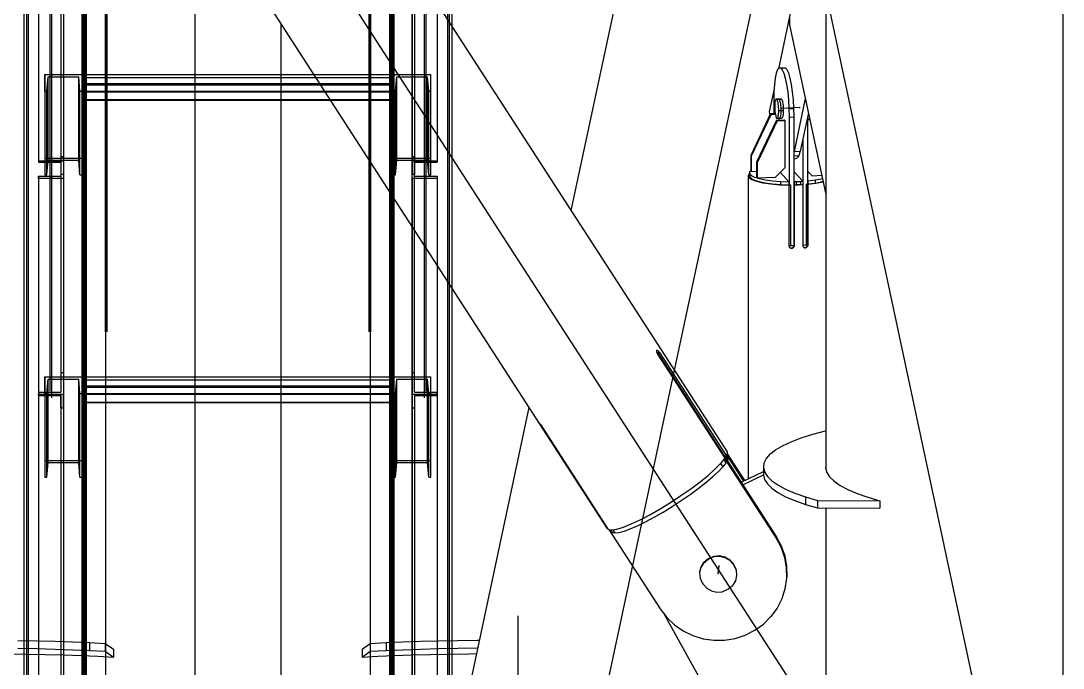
# Model space of a CAD drawing. Header units: millimetres. Extents: x 150209.93 to 150215.05, y 136675.65 to 136679.93.
# Drawn here: x 150213.5475 to 150213.6145, y 136676.3466 to 136676.3882 of the extents above; entities that cross this region are included whole.
import ezdxf

# ---------------------------------------------------------------- set-up
doc = ezdxf.new("R2010")
doc.units = ezdxf.units.MM
doc.header["$LTSCALE"] = 0.25
for name, pattern in [('CENTER', [50.8, 31.75, -6.35, 6.35, -6.35]), ('XKITLINE00', [0]), ('XKITLINE02', [4, 2, -2]), ('XKITLINE03', [6, 3, -1, 1, -1])]:
    doc.linetypes.add(name, pattern=pattern)

# ---------------------------------------------------------------- blocks, each defined once
blk = doc.blocks.new('çatıı')
at = {"color": 8, "linetype": 'CENTER'}
for p, q in [((23255, 3096.7), (23255, 4763.35)), ((23430, 3440.27), (22900, 4260.27)), ((23255, 3440.27), (23430, 4260.27)), ((23430, 2357.78), (23430, 3985.69)), ((23342.5, 3030.27), (23342.5, 3850.27)), ((23430, 3440.27), (23342.5, 3850.27)), ((23345.44, 3759.83), (23339.55, 3759.59)), ((23319.22, 3610.22), (23319.5, 3612.68))]:
    blk.add_line(p, q, dxfattribs=at)
at = {"color": 116, "linetype": 'XKITLINE02', "true_color": 0x136734}
for p, q in [((23122.41, 4187.77), (23122.41, 3000.84)), ((23122.94, 4187.77), (23122.94, 3002.41)), ((23207.04, 4187.77), (23207.04, 3002.41)), ((23207.57, 4187.77), (23207.57, 3000.84)), ((23104.64, 4168.77), (23104.64, 3002.41)), ((23105.17, 4166.61), (23105.17, 3000.84)), ((23224.81, 4166.61), (23224.81, 3000.84)), ((23225.34, 4168.77), (23225.34, 3002.41)), ((23115.02, 4010.31), (23115.02, 2304.77)), ((23115.87, 4009.98), (23115.87, 2305.1)), ((23122.52, 4010.31), (23122.52, 2304.77)), ((23207.47, 4010.11), (23207.47, 2304.77)), ((23214.12, 4009.98), (23214.12, 2597.45)), ((23214.97, 4010.31), (23214.97, 2597.45)), ((23122.52, 4005.73), (23122.52, 2597.45)), ((23207.47, 4005.52), (23207.47, 2597.45)), ((23096.3, 3998.62), (23096.3, 2597.45)), ((23097.15, 3998.62), (23097.15, 2299.1)), ((23097.68, 3997.81), (23097.68, 2298.3)), ((23114.92, 3997.81), (23114.92, 2298.3)), ((23115.45, 3998.62), (23115.45, 2299.1)), ((23213.68, 3998.62), (23213.68, 2597.45)), ((23214.53, 3998.62), (23214.52, 2299.1)), ((23215.06, 3997.81), (23215.06, 2298.3)), ((23232.3, 3997.81), (23232.29, 2298.3)), ((23232.83, 3998.62), (23232.82, 2299.1)), ((23116.3, 3967.65), (23116.3, 2597.45)), ((23101, 3862.01), (23101, 3742.36)), ((23109, 3862.01), (23109, 3738.47)), ((23220.98, 3862.01), (23220.98, 3738.47)), ((23228.98, 3862.01), (23228.98, 3742.36)), ((23108.2, 3861.57), (23108.2, 3738.47)), ((23221.78, 3861.57), (23221.78, 3738.47)), ((23207.47, 3826.6), (23207.47, 3742.52)), ((23213.68, 3816.99), (23213.68, 3732.91)), ((23233.68, 3786.04), (23233.68, 2597.45)), ((23233.68, 3786.04), (23233.68, 3701.97)), ((23103, 3765.12), (23103, 3770.46)), ((23103, 3770.46), (23115, 3770.46)), ((23103, 3770.46), (23103, 3738.3)), ((23103.68, 3765.12), (23104.07, 3769.78)), ((23104.07, 3769.78), (23113.94, 3769.78)), ((23104.07, 3742.96), (23104.07, 3769.78)), ((23114.32, 3765.12), (23113.94, 3769.78)), ((23113.94, 3742.96), (23113.94, 3769.78)), ((23115, 3770.46), (23115, 3762.24)), ((23115, 3770.46), (23122.52, 3770.46)), ((23115, 3765.12), (23115, 3770.46)), ((23115, 3770.46), (23115, 3738.3)), ((23115, 3769.52), (23214.98, 3769.52)), ((23189.41, 3770.46), (23214.98, 3770.46)), ((23214.98, 3770.46), (23214.98, 3762.24)), ((23214.98, 3743.64), (23214.98, 3770.46)), ((23214.98, 3765.12), (23214.98, 3770.46)), ((23214.98, 3770.46), (23226.98, 3770.46)), ((23215.66, 3765.12), (23216.05, 3769.78)), ((23216.05, 3742.96), (23216.05, 3769.78)), ((23216.05, 3769.78), (23225.92, 3769.78)), ((23225.92, 3742.96), (23225.92, 3769.78)), ((23226.3, 3765.12), (23225.92, 3769.78)), ((23226.98, 3743.64), (23226.98, 3770.46)), ((23226.98, 3765.12), (23226.98, 3770.46)), ((23103, 3765.12), (23103.68, 3765.12)), ((23103.68, 3738.3), (23103.68, 3765.12)), ((23114.32, 3765.12), (23115, 3765.12)), ((23114.32, 3738.3), (23114.32, 3765.12)), ((23115, 3767.58), (23122.52, 3767.58)), ((23115, 3767.16), (23214.98, 3767.16)), ((23115, 3765.12), (23214.98, 3765.12)), ((23115, 3764.95), (23214.98, 3764.95)), ((23191.27, 3767.58), (23214.98, 3767.58)), ((23214.98, 3738.3), (23214.98, 3765.12)), ((23214.98, 3765.12), (23215.66, 3765.12)), ((23215.66, 3738.3), (23215.66, 3765.12)), ((23226.3, 3738.3), (23226.3, 3765.12)), ((23226.3, 3765.12), (23226.98, 3765.12)), ((23226.98, 3738.3), (23226.98, 3765.12)), ((23115, 3762.41), (23214.98, 3762.41)), ((23115, 3762.24), (23122.52, 3762.24)), ((23194.72, 3762.24), (23214.98, 3762.24)), ((23228.98, 3746.33), (23228.98, 3742.36)), ((23101, 3742.79), (23109, 3742.79)), ((23101, 3742.36), (23108.2, 3742.36)), ((23103, 3743.64), (23115, 3743.64)), ((23103.68, 3738.3), (23104.07, 3742.96)), ((23104.07, 3742.96), (23113.94, 3742.96)), ((23108.2, 3744.11), (23109, 3744.11)), ((23108.2, 3744.11), (23108.2, 3737.84)), ((23108.2, 3744.11), (23108.2, 3668.52)), ((23109, 3744.11), (23109, 3737.15)), ((23109, 3744.11), (23109, 3667.82)), ((23114.32, 3738.3), (23113.94, 3742.96)), ((23214.98, 3738.3), (23214.98, 3743.64)), ((23214.98, 3743.64), (23226.98, 3743.64)), ((23215.66, 3738.3), (23216.05, 3742.96)), ((23216.05, 3742.96), (23225.92, 3742.96)), ((23220.98, 3674.79), (23220.98, 3744.11)), ((23220.98, 3737.15), (23220.98, 3744.11)), ((23220.98, 3744.11), (23221.78, 3744.11)), ((23220.98, 3738.47), (23220.98, 3742.79)), ((23220.98, 3742.79), (23228.98, 3742.79)), ((23221.78, 3674.79), (23221.78, 3744.11)), ((23221.78, 3737.84), (23221.78, 3744.11)), ((23221.78, 3738.47), (23221.78, 3742.36)), ((23221.78, 3742.36), (23228.98, 3742.36)), ((23226.3, 3738.3), (23225.92, 3742.96)), ((23226.98, 3738.3), (23226.98, 3743.64)), ((23103, 3738.3), (23103.68, 3738.3)), ((23108.2, 3738.47), (23109, 3738.47)), ((23114.32, 3738.3), (23115, 3738.3)), ((23214.98, 3738.3), (23215.66, 3738.3)), ((23220.98, 3738.47), (23221.78, 3738.47)), ((23226.3, 3738.3), (23226.98, 3738.3)), ((23101, 3737.84), (23108.2, 3737.84)), ((23101, 3737.15), (23101, 3737.84)), ((23101, 3737.84), (23101, 3667.82)), ((23101, 3737.15), (23109, 3737.15)), ((23220.98, 3737.15), (23220.98, 3667.82)), ((23220.98, 3737.15), (23228.98, 3737.15)), ((23221.78, 3668.52), (23221.78, 3737.84)), ((23221.78, 3737.84), (23228.98, 3737.84)), ((23228.98, 3737.84), (23228.98, 3667.82)), ((23108.2, 3674.79), (23109, 3674.79)), ((23220.98, 3667.82), (23220.98, 3674.79)), ((23220.98, 3674.79), (23221.78, 3674.79)), ((23221.78, 3668.52), (23221.78, 3674.79)), ((23103, 3668.03), (23103, 3673.37)), ((23103, 3673.37), (23115, 3673.37)), ((23103, 3673.37), (23103, 3641.21)), ((23103.68, 3668.03), (23104.07, 3672.69)), ((23104.07, 3672.69), (23113.94, 3672.69)), ((23104.07, 3645.87), (23104.07, 3672.69)), ((23114.32, 3668.03), (23113.94, 3672.69)), ((23113.94, 3645.87), (23113.94, 3672.69)), ((23115, 3673.37), (23115, 3665.15)), ((23115, 3673.37), (23122.52, 3673.37)), ((23115, 3668.03), (23115, 3673.37)), ((23115, 3673.37), (23115, 3641.21)), ((23115, 3672.43), (23214.98, 3672.43)), ((23207.47, 3673.37), (23214.98, 3673.37)), ((23214.98, 3673.37), (23214.98, 3665.15)), ((23214.98, 3646.55), (23214.98, 3673.37)), ((23214.98, 3668.03), (23214.98, 3673.37)), ((23214.98, 3673.37), (23226.98, 3673.37)), ((23215.66, 3668.03), (23216.05, 3672.69)), ((23216.05, 3645.87), (23216.05, 3672.69)), ((23216.05, 3672.69), (23225.92, 3672.69)), ((23225.92, 3645.87), (23225.92, 3672.69)), ((23226.3, 3668.03), (23225.92, 3672.69)), ((23226.98, 3646.55), (23226.98, 3673.37)), ((23226.98, 3668.03), (23226.98, 3673.37)), ((23101, 3668.52), (23108.2, 3668.52)), ((23103, 3668.03), (23103.68, 3668.03)), ((23103.68, 3641.21), (23103.68, 3668.03)), ((23114.32, 3668.03), (23115, 3668.03)), ((23114.32, 3641.21), (23114.32, 3668.03)), ((23115, 3670.49), (23122.52, 3670.49)), ((23115, 3670.07), (23214.98, 3670.07)), ((23115, 3668.03), (23214.98, 3668.03)), ((23207.47, 3670.49), (23214.98, 3670.49)), ((23214.98, 3641.21), (23214.98, 3668.03)), ((23214.98, 3668.03), (23215.66, 3668.03)), ((23215.66, 3641.21), (23215.66, 3668.03)), ((23221.78, 3668.52), (23228.98, 3668.52)), ((23226.3, 3641.21), (23226.3, 3668.03)), ((23226.3, 3668.03), (23226.98, 3668.03)), ((23226.98, 3641.21), (23226.98, 3668.03)), ((23228.98, 3667.82), (23228.98, 3668.52)), ((23101, 3667.82), (23109, 3667.82)), ((23101, 3667.39), (23101, 3667.82)), ((23101, 3667.82), (23109, 3667.82)), ((23101, 3667.82), (23101, 3548.17)), ((23101, 3667.39), (23108.2, 3667.39)), ((23108.2, 3663.5), (23108.2, 3667.39)), ((23108.2, 3667.39), (23108.2, 3544.29)), ((23109, 3663.5), (23109, 3667.82)), ((23109, 3667.82), (23109, 3544.29)), ((23115, 3667.86), (23214.98, 3667.86)), ((23115, 3665.32), (23214.98, 3665.32)), ((23115, 3665.15), (23122.52, 3665.15)), ((23207.47, 3665.15), (23214.98, 3665.15)), ((23220.98, 3667.82), (23228.98, 3667.82)), ((23220.98, 3667.82), (23220.98, 3544.29)), ((23220.98, 3667.82), (23228.98, 3667.82)), ((23221.78, 3667.39), (23221.78, 3544.29)), ((23221.78, 3667.39), (23228.98, 3667.39)), ((23228.98, 3667.82), (23228.98, 3548.17)), ((23108.2, 3663.5), (23109, 3663.5)), ((23220.98, 3663.5), (23221.78, 3663.5)), ((23103, 3646.55), (23115, 3646.55)), ((23103.68, 3641.21), (23104.07, 3645.87)), ((23104.07, 3645.87), (23113.94, 3645.87)), ((23114.32, 3641.21), (23113.94, 3645.87)), ((23214.98, 3641.21), (23214.98, 3646.55)), ((23214.98, 3646.55), (23226.98, 3646.55)), ((23215.66, 3641.21), (23216.05, 3645.87)), ((23216.05, 3645.87), (23225.92, 3645.87)), ((23226.3, 3641.21), (23225.92, 3645.87)), ((23226.98, 3641.21), (23226.98, 3646.55)), ((23103, 3641.21), (23103.68, 3641.21)), ((23114.32, 3641.21), (23115, 3641.21)), ((23214.98, 3641.21), (23215.66, 3641.21)), ((23226.3, 3641.21), (23226.98, 3641.21))]:
    blk.add_line(p, q, dxfattribs=at)
at = {"color": 8, "linetype": 'XKITLINE00'}
for p, q in [((23046.31, 4075.94), (23322.07, 3649.3)), ((23007.76, 4051.51), (23283.51, 3624.87)), ((23353.8, 3985.69), (23353.8, 3643.92)), ((23294.71, 3833.33), (23271.97, 3726.8)), ((23151.2, 3829.59), (23151.2, 3468.39)), ((23343.43, 3795.52), (23338.55, 3772.34)), ((23342.15, 3788.52), (23342.16, 3786.46)), ((23178.8, 3786.89), (23178.8, 3468.39)), ((23342.16, 3786.46), (23353.8, 3731.95)), ((23338.31, 3772.05), (23337.89, 3770.95)), ((23338.79, 3772.61), (23338.31, 3772.05)), ((23338.79, 3772.61), (23340.26, 3772.67)), ((23338.79, 3772.61), (23339.29, 3772.6)), ((23339.29, 3772.6), (23339.81, 3772.02)), ((23339.81, 3772.02), (23340.31, 3770.9)), ((23340.26, 3772.67), (23340.76, 3772.66)), ((23340.76, 3772.66), (23341.28, 3772.08)), ((23341.28, 3772.08), (23341.79, 3770.96)), ((23337.55, 3769.35), (23337.29, 3767.32)), ((23337.89, 3770.95), (23337.55, 3769.35)), ((23340.31, 3770.9), (23340.79, 3769.28)), ((23340.79, 3769.28), (23341.2, 3767.24)), ((23341.79, 3770.96), (23342.26, 3769.34)), ((23342.26, 3769.34), (23342.68, 3767.3)), ((23337.19, 3765.86), (23335.64, 3758.47)), ((23337.13, 3764.96), (23337.08, 3762.36)), ((23337.29, 3767.32), (23337.13, 3764.96)), ((23341.2, 3767.24), (23341.55, 3764.87)), ((23342.68, 3767.3), (23343.02, 3764.93)), ((23337.08, 3762.36), (23337.08, 3757.96)), ((23337.47, 3761.6), (23337.43, 3761.17)), ((23337.53, 3761.97), (23337.47, 3761.6)), ((23337.6, 3762.26), (23337.53, 3761.97)), ((23337.69, 3762.47), (23337.6, 3762.26)), ((23337.78, 3762.59), (23337.69, 3762.47)), ((23337.78, 3762.59), (23337.88, 3762.62)), ((23337.88, 3762.62), (23338.66, 3762.65)), ((23337.88, 3762.62), (23337.98, 3762.55)), ((23337.98, 3762.55), (23338.76, 3762.58)), ((23337.98, 3762.55), (23338.08, 3762.39)), ((23338.08, 3762.39), (23338.18, 3762.14)), ((23338.18, 3762.14), (23338.27, 3761.82)), ((23338.27, 3761.82), (23338.35, 3761.42)), ((23338.66, 3762.65), (23339.45, 3762.68)), ((23338.66, 3762.65), (23338.76, 3762.58)), ((23338.66, 3762.65), (23338.76, 3762.58)), ((23338.76, 3762.58), (23339.55, 3762.61)), ((23338.76, 3762.58), (23338.87, 3762.42)), ((23338.76, 3762.58), (23338.87, 3762.42)), ((23338.87, 3762.42), (23338.96, 3762.18)), ((23338.87, 3762.42), (23338.96, 3762.18)), ((23338.96, 3762.18), (23339.06, 3761.85)), ((23338.96, 3762.18), (23339.06, 3761.85)), ((23339.06, 3761.85), (23339.14, 3761.45)), ((23339.06, 3761.85), (23339.14, 3761.45)), ((23339.45, 3762.68), (23339.55, 3762.61)), ((23339.55, 3762.61), (23339.65, 3762.46)), ((23339.65, 3762.46), (23339.75, 3762.21)), ((23339.75, 3762.21), (23339.84, 3761.88)), ((23339.84, 3761.88), (23339.93, 3761.49)), ((23341.55, 3764.87), (23341.81, 3762.26)), ((23341.81, 3762.26), (23341.97, 3759.54)), ((23343.02, 3764.93), (23343.28, 3762.32)), ((23343.28, 3762.32), (23343.44, 3759.6)), ((23347.21, 3762.79), (23343.63, 3745.73)), ((23335.64, 3758.47), (23335.82, 3757.42)), ((23337.4, 3760.69), (23337.39, 3760.18)), ((23337.39, 3760.18), (23337.4, 3759.64)), ((23337.43, 3761.17), (23337.4, 3760.69)), ((23337.4, 3759.64), (23337.43, 3759.1)), ((23337.43, 3759.1), (23337.47, 3758.58)), ((23337.47, 3758.58), (23337.53, 3758.08)), ((23338.35, 3761.42), (23338.43, 3760.97)), ((23338.43, 3760.97), (23338.48, 3760.47)), ((23338.48, 3760.47), (23338.53, 3759.94)), ((23338.53, 3759.94), (23338.55, 3759.4)), ((23338.55, 3758.35), (23338.53, 3757.87)), ((23338.55, 3759.4), (23338.56, 3758.87)), ((23338.56, 3758.87), (23338.55, 3758.35)), ((23338.56, 3758.87), (23339.35, 3758.9)), ((23339.14, 3761.45), (23339.21, 3761)), ((23339.14, 3761.45), (23339.21, 3761)), ((23339.21, 3761), (23339.27, 3760.5)), ((23339.21, 3761), (23339.27, 3760.5)), ((23339.27, 3760.5), (23339.31, 3759.97)), ((23339.27, 3760.5), (23339.31, 3759.97)), ((23339.31, 3759.97), (23339.34, 3759.44)), ((23339.31, 3759.97), (23339.34, 3759.44)), ((23339.34, 3758.38), (23339.31, 3757.9)), ((23339.34, 3758.38), (23339.31, 3757.9)), ((23339.34, 3759.44), (23339.35, 3758.9)), ((23339.34, 3759.44), (23339.35, 3758.9)), ((23339.35, 3758.9), (23339.34, 3758.38)), ((23339.35, 3758.9), (23339.34, 3758.38)), ((23339.35, 3758.9), (23340.13, 3758.93)), ((23339.93, 3761.49), (23340, 3761.03)), ((23340, 3761.03), (23340.06, 3760.53)), ((23340.06, 3760.53), (23340.1, 3760.01)), ((23340.1, 3760.01), (23340.13, 3759.47)), ((23340.13, 3758.42), (23340.1, 3757.94)), ((23340.13, 3759.47), (23340.13, 3758.93)), ((23340.13, 3758.93), (23340.13, 3758.42)), ((23341.97, 3759.54), (23343.44, 3759.6)), ((23341.97, 3759.54), (23342.02, 3756.82)), ((23343.44, 3759.6), (23343.5, 3756.88)), ((23336.06, 3757.91), (23329.67, 3744.47)), ((23336.24, 3757.7), (23329.86, 3744.25)), ((23337.94, 3755.8), (23331.56, 3742.35)), ((23338.13, 3755.59), (23331.75, 3742.14)), ((23336.06, 3757.91), (23337.55, 3757.98)), ((23336.06, 3757.91), (23336.24, 3757.7)), ((23336.24, 3757.7), (23337.58, 3757.76)), ((23337.53, 3758.08), (23337.6, 3757.62)), ((23337.6, 3757.62), (23337.69, 3757.23)), ((23337.69, 3757.23), (23337.78, 3756.9)), ((23337.78, 3756.9), (23337.88, 3756.65)), ((23337.88, 3756.65), (23337.98, 3756.5)), ((23337.94, 3755.8), (23340.4, 3755.9)), ((23337.94, 3755.8), (23338.13, 3755.59)), ((23337.98, 3756.5), (23338.08, 3756.43)), ((23338.08, 3756.43), (23338.87, 3756.46)), ((23338.08, 3756.43), (23338.18, 3756.45)), ((23338.13, 3755.59), (23340.59, 3755.69)), ((23338.27, 3756.57), (23338.18, 3756.45)), ((23338.35, 3756.78), (23338.27, 3756.57)), ((23338.43, 3757.07), (23338.35, 3756.78)), ((23338.48, 3757.44), (23338.43, 3757.07)), ((23338.53, 3757.87), (23338.48, 3757.44)), ((23338.7, 3756.45), (23338.7, 3755.83)), ((23338.87, 3756.46), (23338.96, 3756.49)), ((23338.87, 3756.46), (23339.65, 3756.49)), ((23338.87, 3756.46), (23338.96, 3756.49)), ((23339.06, 3756.61), (23338.96, 3756.49)), ((23339.06, 3756.61), (23338.96, 3756.49)), ((23339.14, 3756.81), (23339.06, 3756.61)), ((23339.14, 3756.81), (23339.06, 3756.61)), ((23339.21, 3757.11), (23339.14, 3756.81)), ((23339.21, 3757.11), (23339.14, 3756.81)), ((23339.27, 3757.47), (23339.21, 3757.11)), ((23339.27, 3757.47), (23339.21, 3757.11)), ((23339.31, 3757.9), (23339.27, 3757.47)), ((23339.31, 3757.9), (23339.27, 3757.47)), ((23339.65, 3756.49), (23339.75, 3756.52)), ((23339.84, 3756.64), (23339.75, 3756.52)), ((23339.93, 3756.85), (23339.84, 3756.64)), ((23340, 3757.14), (23339.93, 3756.85)), ((23340.06, 3757.51), (23340, 3757.14)), ((23340.1, 3757.94), (23340.06, 3757.51)), ((23340.4, 3755.9), (23340.59, 3755.69)), ((23340.59, 3755.69), (23340.59, 3740.55)), ((23342.02, 3756.82), (23343.5, 3756.88)), ((23342.02, 3756.82), (23342.02, 3735.04)), ((23343.5, 3756.88), (23343.5, 3715.57)), ((23348.19, 3758.19), (23345.59, 3745.81)), ((23347.91, 3756.86), (23347.91, 3735.29)), ((23347.91, 3756.39), (23348, 3756.22)), ((23347.91, 3756.21), (23348.61, 3756.24)), ((23347.91, 3755.99), (23348.66, 3756.02)), ((23346.44, 3749.86), (23346.44, 3715.69)), ((23343.63, 3745.73), (23343.5, 3745.35)), ((23343.63, 3745.73), (23345.59, 3745.81)), ((23345.59, 3745.81), (23345.13, 3744.47)), ((23329.67, 3744.47), (23329.67, 3739.58)), ((23329.67, 3744.47), (23329.86, 3744.25)), ((23329.86, 3744.25), (23329.86, 3739.37)), ((23331.56, 3742.35), (23331.56, 3737.47)), ((23331.56, 3742.35), (23331.75, 3742.14)), ((23331.75, 3742.14), (23331.75, 3737.26)), ((23343.5, 3744.4), (23345.13, 3744.47)), ((23343.5, 3743.45), (23344.05, 3743.47)), ((23344.05, 3743.47), (23344.61, 3743.68)), ((23345.13, 3744.47), (23344.61, 3743.68)), ((23329.3, 3738.68), (23328.85, 3738.03)), ((23329.34, 3739.24), (23329.3, 3738.66)), ((23329.3, 3738.66), (23329.81, 3738.09)), ((23329.3, 3738.66), (23329.3, 3737.68)), ((23329.34, 3739.24), (23329.68, 3739.57)), ((23329.67, 3739.58), (23329.86, 3739.37)), ((23329.86, 3739.37), (23331.56, 3739.44)), ((23340.59, 3740.55), (23337.64, 3737.5)), ((23339.18, 3739.09), (23341.88, 3736.06)), ((23343.5, 3739.38), (23346.36, 3736.18)), ((23347.91, 3739.43), (23349.43, 3737.99)), ((23328.85, 3738.03), (23329.09, 3737.38)), ((23328.85, 3738.03), (23328.85, 3640.65)), ((23329.09, 3737.38), (23330, 3736.75)), ((23329.3, 3737.68), (23329.81, 3737.11)), ((23329.81, 3738.09), (23330.85, 3737.55)), ((23329.81, 3737.11), (23330.85, 3736.57)), ((23330, 3736.75), (23331.54, 3736.18)), ((23330.85, 3737.55), (23331.74, 3737.27)), ((23330.85, 3736.57), (23332.39, 3736.09)), ((23331.54, 3736.18), (23333.62, 3735.7)), ((23331.56, 3737.47), (23331.75, 3737.26)), ((23331.75, 3737.26), (23337.64, 3737.5)), ((23331.77, 3737.26), (23332.39, 3737.06)), ((23332.39, 3737.06), (23334.35, 3736.66)), ((23332.39, 3736.09), (23334.35, 3735.68)), ((23333.62, 3735.7), (23336.15, 3735.33)), ((23334.35, 3736.66), (23336.65, 3736.35)), ((23334.35, 3735.68), (23336.65, 3735.37)), ((23336.15, 3735.33), (23339, 3735.09)), ((23336.65, 3736.35), (23339.2, 3736.15)), ((23336.65, 3735.37), (23339.2, 3735.17)), ((23339, 3735.09), (23341.96, 3735)), ((23339.2, 3736.15), (23341.88, 3736.06)), ((23339.2, 3736.15), (23339.2, 3735.17)), ((23339.2, 3735.17), (23341.88, 3735.08)), ((23341.88, 3736.06), (23341.88, 3735.08)), ((23341.88, 3735.08), (23341.96, 3735)), ((23341.96, 3735), (23341.96, 3715.47)), ((23341.97, 3735.1), (23341.97, 3715.57)), ((23341.97, 3735.1), (23342.02, 3735.04)), ((23342.02, 3735.04), (23342.47, 3735.06)), ((23342.47, 3735.06), (23342.47, 3715.53)), ((23343.5, 3736.19), (23343.61, 3736.07)), ((23343.5, 3735.22), (23343.61, 3735.09)), ((23343.55, 3735.15), (23343.55, 3715.62)), ((23343.55, 3735.15), (23343.67, 3735.02)), ((23343.61, 3736.07), (23344.3, 3736.08)), ((23343.61, 3736.07), (23343.61, 3735.09)), ((23343.61, 3735.09), (23344.3, 3735.11)), ((23343.67, 3735.02), (23345.07, 3735.05)), ((23343.67, 3735.02), (23343.67, 3715.49)), ((23344.3, 3736.08), (23345, 3736.11)), ((23344.3, 3736.08), (23344.3, 3735.11)), ((23344.3, 3735.11), (23345, 3735.13)), ((23345, 3736.11), (23345.68, 3736.14)), ((23345, 3735.13), (23345.68, 3735.16)), ((23345.07, 3735.05), (23346.42, 3735.14)), ((23345.68, 3736.14), (23346.36, 3736.18)), ((23345.68, 3736.14), (23345.68, 3735.16)), ((23345.68, 3735.16), (23346.36, 3735.2)), ((23346.36, 3736.18), (23346.36, 3735.2)), ((23346.36, 3735.2), (23346.42, 3735.14)), ((23346.42, 3735.14), (23346.42, 3715.61)), ((23347.47, 3735.27), (23347.91, 3735.29)), ((23347.47, 3735.27), (23347.47, 3715.74)), ((23347.87, 3735.28), (23347.87, 3715.81)), ((23347.91, 3736.38), (23347.97, 3736.31)), ((23347.91, 3735.4), (23347.97, 3735.34)), ((23347.93, 3735.38), (23348.05, 3735.25)), ((23347.93, 3735.38), (23347.93, 3715.85)), ((23347.97, 3736.31), (23350.32, 3736.61)), ((23347.97, 3736.31), (23347.97, 3735.34)), ((23347.97, 3735.34), (23350.32, 3735.63)), ((23348.05, 3735.25), (23350.63, 3735.57)), ((23348.05, 3735.25), (23348.05, 3715.72)), ((23349.43, 3737.99), (23352.48, 3738.12)), ((23350.32, 3736.61), (23352.33, 3737)), ((23350.32, 3736.61), (23350.32, 3735.63)), ((23350.32, 3735.63), (23352.33, 3736.02)), ((23350.63, 3735.57), (23352.87, 3736.02)), ((23352.33, 3737), (23352.69, 3737.1)), ((23352.33, 3736.02), (23352.89, 3736.19)), ((23352.87, 3736.02), (23352.92, 3736.04)), ((23343.5, 3718.99), (23343.55, 3718.92)), ((23341.96, 3715.47), (23342.02, 3715.21)), ((23341.97, 3715.57), (23342.47, 3715.53)), ((23342.02, 3715.21), (23342.13, 3714.98)), ((23342.11, 3715.01), (23342.2, 3714.92)), ((23342.13, 3714.98), (23342.31, 3714.8)), ((23342.2, 3714.92), (23342.44, 3714.81)), ((23342.31, 3714.8), (23342.55, 3714.68)), ((23342.44, 3714.81), (23342.7, 3714.77)), ((23342.47, 3715.53), (23343.5, 3715.57)), ((23342.7, 3714.77), (23342.97, 3714.82)), ((23342.97, 3714.82), (23343.2, 3714.94)), ((23343.08, 3714.69), (23343.32, 3714.81)), ((23343.2, 3714.94), (23343.39, 3715.13)), ((23343.32, 3714.81), (23343.5, 3715)), ((23343.51, 3715.36), (23343.39, 3715.13)), ((23343.63, 3715.24), (23343.5, 3715)), ((23343.55, 3715.62), (23343.51, 3715.36)), ((23343.51, 3715.36), (23343.63, 3715.24)), ((23343.55, 3715.62), (23343.67, 3715.49)), ((23343.67, 3715.49), (23343.63, 3715.24)), ((23346.42, 3715.72), (23346.44, 3715.69)), ((23346.42, 3715.61), (23346.46, 3715.35)), ((23346.44, 3715.69), (23347.47, 3715.74)), ((23346.46, 3715.35), (23346.57, 3715.13)), ((23346.55, 3715.17), (23346.64, 3715.08)), ((23346.57, 3715.13), (23346.75, 3714.96)), ((23346.64, 3715.08), (23346.87, 3714.98)), ((23346.75, 3714.96), (23346.98, 3714.85)), ((23346.87, 3714.98), (23347.12, 3714.96)), ((23346.98, 3714.85), (23347.23, 3714.83)), ((23347.12, 3714.96), (23347.37, 3715.02)), ((23347.23, 3714.83), (23347.49, 3714.89)), ((23347.37, 3715.02), (23347.6, 3715.15)), ((23347.47, 3715.74), (23347.87, 3715.81)), ((23347.49, 3714.89), (23347.71, 3715.02)), ((23347.75, 3715.31), (23347.6, 3715.15)), ((23347.88, 3715.2), (23347.71, 3715.02)), ((23347.78, 3715.35), (23347.75, 3715.31)), ((23347.89, 3715.59), (23347.78, 3715.35)), ((23347.93, 3715.85), (23347.89, 3715.59)), ((23347.99, 3715.46), (23347.89, 3715.22)), ((23347.93, 3715.85), (23348.05, 3715.72)), ((23348.05, 3715.72), (23347.99, 3715.46)), ((23342.55, 3714.68), (23342.81, 3714.65)), ((23342.81, 3714.65), (23343.08, 3714.69)), ((23299.48, 3681.87), (23299.44, 3681.73)), ((23299.44, 3681.73), (23299.46, 3681.51)), ((23299.46, 3681.51), (23299.53, 3681.25)), ((23299.48, 3681.87), (23299.56, 3681.95)), ((23299.56, 3681.95), (23299.69, 3681.94)), ((23299.6, 3681.06), (23300.24, 3681.45)), ((23299.69, 3681.94), (23299.85, 3681.85)), ((23299.85, 3681.85), (23300.04, 3681.68)), ((23300.04, 3681.68), (23300.24, 3681.45)), ((23300.24, 3681.45), (23300.43, 3681.18)), ((23299.53, 3681.25), (23299.64, 3680.95)), ((23299.64, 3680.95), (23299.79, 3680.64)), ((23299.73, 3680.75), (23300.43, 3681.18)), ((23299.74, 3680.74), (23299.92, 3680.85)), ((23299.79, 3680.64), (23299.97, 3680.34)), ((23299.92, 3680.85), (23299.88, 3680.49)), ((23299.92, 3680.85), (23337.87, 3622.14)), ((23299.97, 3680.34), (23321.34, 3647.26)), ((23300.43, 3681.18), (23321.81, 3648.11)), ((23258.48, 3663.59), (23239.05, 3572.53)), ((23261.67, 3658.79), (23261.7, 3658.72)), ((23261.67, 3658.79), (23261.69, 3658.78)), ((23261.69, 3658.78), (23261.76, 3658.7)), ((23261.7, 3658.72), (23261.78, 3658.58)), ((23261.76, 3658.7), (23261.87, 3658.54)), ((23261.78, 3658.58), (23261.9, 3658.37)), ((23261.87, 3658.54), (23262.02, 3658.33)), ((23261.9, 3658.37), (23262.06, 3658.12)), ((23262.02, 3658.33), (23262.2, 3658.07)), ((23262.06, 3658.12), (23262.13, 3658.17)), ((23262.06, 3658.12), (23262.24, 3657.84)), ((23262.2, 3658.07), (23262.39, 3657.78)), ((23262.24, 3657.84), (23262.32, 3657.89)), ((23262.24, 3657.84), (23283.62, 3624.76)), ((23262.39, 3657.78), (23262.58, 3657.49)), ((23262.58, 3657.49), (23283.96, 3624.41)), ((23345.88, 3653.78), (23349.57, 3654.95)), ((23349.57, 3654.95), (23353.69, 3656.04)), ((23353.69, 3656.04), (23353.8, 3656.04)), ((23337.6, 3649.92), (23339.87, 3651.25)), ((23339.87, 3651.25), (23342.63, 3652.54)), ((23342.63, 3652.54), (23345.88, 3653.78)), ((23321.3, 3647.8), (23321.81, 3648.11)), ((23321.3, 3647.8), (23321.44, 3647.88)), ((23321.44, 3647.88), (23322.24, 3646.64)), ((23321.73, 3648.06), (23322.4, 3647.03)), ((23321.98, 3648.42), (23321.81, 3648.11)), ((23322.07, 3649.3), (23321.98, 3648.42)), ((23321.98, 3648.44), (23322.47, 3647.68)), ((23321.99, 3648.54), (23322.39, 3647.93)), ((23322.02, 3648.88), (23327.71, 3640.09)), ((23322.39, 3647.93), (23322.47, 3647.68)), ((23335.84, 3648.54), (23334.6, 3647.14)), ((23335.84, 3648.54), (23337.6, 3649.92)), ((23320.07, 3645.66), (23318.31, 3643.87)), ((23319.98, 3645.56), (23320.69, 3644.46)), ((23321.31, 3647.19), (23320.07, 3645.66)), ((23321.73, 3645.77), (23320.69, 3644.46)), ((23321.03, 3646.85), (23321.73, 3645.77)), ((23321.28, 3647.15), (23337.8, 3621.58)), ((23321.34, 3647.26), (23321.31, 3647.19)), ((23322.1, 3646.56), (23322.24, 3646.64)), ((23322.4, 3647.03), (23322.24, 3646.64)), ((23322.47, 3647.38), (23322.4, 3647.03)), ((23322.47, 3647.68), (23322.47, 3647.38)), ((23322.47, 3647.54), (23327.38, 3639.93)), ((23333.9, 3645.71), (23333.74, 3644.28)), ((23334.6, 3647.14), (23333.9, 3645.71)), ((23353.8, 3644.73), (23353.73, 3644.17)), ((23313.44, 3639.72), (23316.08, 3641.87)), ((23315.28, 3639.43), (23317.43, 3641.25)), ((23316.08, 3641.87), (23318.31, 3643.87)), ((23317.43, 3641.25), (23319.25, 3642.94)), ((23320.69, 3644.46), (23319.25, 3642.94)), ((23326.61, 3639.55), (23333.74, 3643.03)), ((23327.13, 3638.75), (23333.74, 3641.98)), ((23333.74, 3644.28), (23334.11, 3642.86)), ((23333.74, 3644.28), (23333.74, 3641.85)), ((23333.74, 3641.85), (23334.11, 3640.42)), ((23334.11, 3642.86), (23335.02, 3641.44)), ((23335.02, 3641.44), (23336.46, 3640.05)), ((23353.73, 3644.17), (23354.11, 3642.74)), ((23354.11, 3642.74), (23355.02, 3641.33)), ((23355.02, 3641.33), (23356.46, 3639.93)), ((23310.48, 3637.5), (23313.44, 3639.72)), ((23312.85, 3637.53), (23315.28, 3639.43)), ((23334.11, 3640.42), (23335.02, 3639)), ((23335.02, 3639), (23336.46, 3637.61)), ((23336.46, 3640.05), (23338.42, 3638.68)), ((23338.42, 3638.68), (23340.89, 3637.36)), ((23356.46, 3639.93), (23358.42, 3638.57)), ((23358.42, 3638.57), (23360.88, 3637.25)), ((23303.96, 3633.08), (23307.29, 3635.26)), ((23307.29, 3635.26), (23310.48, 3637.5)), ((23307.38, 3633.65), (23310.2, 3635.59)), ((23310.2, 3635.59), (23312.85, 3637.53)), ((23336.46, 3637.61), (23338.42, 3636.25)), ((23338.42, 3636.25), (23340.89, 3634.93)), ((23340.89, 3637.36), (23343.84, 3636.09)), ((23340.89, 3634.93), (23343.84, 3633.66)), ((23343.84, 3636.09), (23347.27, 3634.88)), ((23347.27, 3634.88), (23351.13, 3633.74)), ((23347.27, 3634.88), (23347.27, 3632.45)), ((23360.88, 3637.25), (23363.84, 3635.98)), ((23363.84, 3635.98), (23367.26, 3634.77)), ((23367.26, 3634.77), (23371.13, 3633.63)), ((23300.6, 3631.02), (23303.96, 3633.08)), ((23301.56, 3629.98), (23304.48, 3631.77)), ((23304.48, 3631.77), (23307.38, 3633.65)), ((23343.84, 3633.66), (23347.27, 3632.45)), ((23347.27, 3632.45), (23351.13, 3631.3)), ((23351.13, 3633.74), (23371.13, 3633.63)), ((23351.13, 3633.74), (23351.13, 3631.3)), ((23351.13, 3631.3), (23371.13, 3631.19)), ((23353.78, 3631.29), (23353.78, 3544.41)), ((23353.8, 3631.29), (23353.8, 3539.13)), ((23371.13, 3633.63), (23371.13, 3631.19)), ((23294.17, 3627.51), (23297.3, 3629.15)), ((23295.93, 3626.87), (23298.68, 3628.33)), ((23297.3, 3629.15), (23300.6, 3631.02)), ((23298.68, 3628.33), (23301.56, 3629.98)), ((23283.51, 3624.87), (23283.62, 3624.76)), ((23283.62, 3624.76), (23283.7, 3624.82)), ((23285.08, 3624.24), (23286.68, 3624.51)), ((23286.68, 3624.51), (23288.78, 3625.16)), ((23288.78, 3625.16), (23291.3, 3626.17)), ((23289, 3623.87), (23291.02, 3624.61)), ((23291.02, 3624.61), (23293.35, 3625.62)), ((23291.3, 3626.17), (23294.17, 3627.51)), ((23293.35, 3625.62), (23295.93, 3626.87)), ((23284.01, 3624.36), (23285.08, 3624.24)), ((23284.16, 3624.34), (23300.63, 3598.87)), ((23284.61, 3624.29), (23285.17, 3623.42)), ((23285.17, 3623.42), (23286.03, 3623.27)), ((23285.38, 3624.29), (23286.03, 3623.27)), ((23286.03, 3623.27), (23287.32, 3623.43)), ((23287.32, 3623.43), (23289, 3623.87)), ((23337.87, 3622.14), (23337.8, 3621.58)), ((23337.8, 3621.58), (23339.41, 3618.6)), ((23337.87, 3622.14), (23339.48, 3619.16)), ((23339.48, 3619.16), (23339.41, 3618.6)), ((23339.41, 3618.6), (23340.53, 3615.41)), ((23339.48, 3619.16), (23340.59, 3615.96)), ((23314.54, 3613.63), (23315.86, 3614.75)), ((23314.56, 3613.81), (23315.88, 3614.93)), ((23315.86, 3614.75), (23316.28, 3615.01)), ((23315.88, 3614.93), (23315.86, 3614.75)), ((23315.88, 3614.93), (23316.3, 3615.19)), ((23316.28, 3615.01), (23317.89, 3615.68)), ((23316.3, 3615.19), (23316.28, 3615.01)), ((23316.3, 3615.19), (23317.91, 3615.86)), ((23317.89, 3615.68), (23319.63, 3615.83)), ((23317.91, 3615.86), (23319.65, 3616.01)), ((23319.63, 3615.83), (23321.34, 3615.44)), ((23319.65, 3616.01), (23321.36, 3615.62)), ((23321.34, 3615.44), (23322.85, 3614.56)), ((23321.36, 3615.62), (23322.87, 3614.74)), ((23322.85, 3614.56), (23324, 3613.27)), ((23322.87, 3614.74), (23324.02, 3613.45)), ((23340.53, 3615.41), (23341.11, 3612.09)), ((23340.59, 3615.96), (23341.18, 3612.64)), ((23313.65, 3612.17), (23313.26, 3610.51)), ((23313.67, 3612.35), (23313.28, 3610.68)), ((23314.54, 3613.63), (23313.65, 3612.17)), ((23314.56, 3613.81), (23313.67, 3612.35)), ((23324.02, 3613.45), (23324, 3613.27)), ((23324, 3613.27), (23324.27, 3612.86)), ((23324.02, 3613.45), (23324.29, 3613.04)), ((23324.29, 3613.04), (23324.27, 3612.86)), ((23324.27, 3612.86), (23324.96, 3611.29)), ((23324.29, 3613.04), (23324.98, 3611.47)), ((23324.96, 3611.29), (23325.13, 3609.59)), ((23324.98, 3611.47), (23325.15, 3609.76)), ((23341.11, 3612.09), (23341.16, 3608.72)), ((23341.18, 3612.64), (23341.23, 3609.28)), ((23313.28, 3610.68), (23313.26, 3610.51)), ((23313.26, 3610.51), (23313.43, 3608.81)), ((23313.43, 3608.81), (23314.12, 3607.23)), ((23324.74, 3607.92), (23323.85, 3606.46)), ((23325.13, 3609.59), (23324.74, 3607.92)), ((23325.15, 3609.76), (23325.13, 3609.59)), ((23341.16, 3608.72), (23340.67, 3605.39)), ((23341.23, 3609.28), (23341.16, 3608.72)), ((23314.12, 3607.23), (23314.39, 3606.82)), ((23314.39, 3606.82), (23315.54, 3605.53)), ((23315.54, 3605.53), (23317.05, 3604.65)), ((23317.05, 3604.65), (23318.76, 3604.26)), ((23318.76, 3604.26), (23320.5, 3604.41)), ((23320.5, 3604.41), (23322.11, 3605.08)), ((23322.11, 3605.08), (23322.53, 3605.34)), ((23322.53, 3605.34), (23323.85, 3606.46)), ((23340.67, 3605.39), (23339.65, 3602.18)), ((23339.65, 3602.18), (23338.13, 3599.17)), ((23300.63, 3598.87), (23302.7, 3596.16)), ((23338.13, 3599.17), (23336.14, 3596.43)), ((23302.04, 3597.02), (23333.79, 3539.65)), ((23302.7, 3596.16), (23305.17, 3593.8)), ((23333.74, 3594.03), (23336.14, 3596.43)), ((23305.17, 3593.8), (23307.99, 3591.85)), ((23307.99, 3591.85), (23311.09, 3590.34)), ((23327.92, 3590.48), (23330.97, 3592.03)), ((23330.97, 3592.03), (23333.74, 3594.03)), ((23094.37, 3588.79), (23100.47, 3588.66)), ((23100.47, 3588.66), (23106.37, 3588.49)), ((23106.37, 3588.49), (23112.03, 3588.29)), ((23112.03, 3588.29), (23117.4, 3588.06)), ((23117.4, 3588.06), (23122.45, 3587.81)), ((23117.4, 3588.06), (23117.4, 3585.57)), ((23122.45, 3587.81), (23125.11, 3585.92)), ((23122.45, 3587.81), (23122.45, 3585.31)), ((23204.89, 3585.92), (23207.54, 3587.81)), ((23207.54, 3587.81), (23212.59, 3588.06)), ((23207.54, 3587.81), (23207.54, 3585.31)), ((23212.59, 3588.06), (23217.96, 3588.29)), ((23212.59, 3588.06), (23212.59, 3585.57)), ((23217.96, 3588.29), (23223.62, 3588.49)), ((23223.62, 3588.49), (23229.52, 3588.66)), ((23229.52, 3588.66), (23235.62, 3588.79)), ((23235.62, 3588.79), (23241.89, 3588.89)), ((23241.89, 3588.89), (23242.54, 3588.9)), ((23311.09, 3590.34), (23314.39, 3589.33)), ((23314.39, 3589.33), (23317.8, 3588.83)), ((23317.8, 3588.83), (23321.25, 3588.86)), ((23321.25, 3588.86), (23324.65, 3589.41)), ((23324.65, 3589.41), (23327.92, 3590.48)), ((23090.76, 3584.51), (23097.02, 3584.4)), ((23094.37, 3586.3), (23100.47, 3586.16)), ((23097.02, 3584.4), (23103.12, 3584.27)), ((23100.47, 3586.16), (23106.37, 3585.99)), ((23103.12, 3584.27), (23109.02, 3584.1)), ((23106.37, 3585.99), (23112.03, 3585.8)), ((23112.03, 3585.8), (23117.4, 3585.57)), ((23117.4, 3585.57), (23122.45, 3585.31)), ((23122.45, 3585.31), (23125.11, 3583.42)), ((23125.11, 3585.92), (23125.11, 3583.42)), ((23204.89, 3585.92), (23204.89, 3583.42)), ((23204.89, 3583.42), (23207.54, 3585.31)), ((23207.54, 3585.31), (23212.59, 3585.57)), ((23212.59, 3585.57), (23217.96, 3585.8)), ((23217.96, 3585.8), (23223.62, 3585.99)), ((23220.97, 3584.1), (23226.87, 3584.27)), ((23223.62, 3585.99), (23229.52, 3586.16)), ((23226.87, 3584.27), (23232.97, 3584.4)), ((23229.52, 3586.16), (23235.62, 3586.3)), ((23232.97, 3584.4), (23239.23, 3584.51)), ((23235.62, 3586.3), (23241.89, 3586.4)), ((23239.23, 3584.51), (23241.61, 3584.53)), ((23241.89, 3586.4), (23242.01, 3586.4)), ((23109.02, 3584.1), (23114.68, 3583.9)), ((23114.68, 3583.9), (23120.06, 3583.68)), ((23120.06, 3583.68), (23125.11, 3583.42)), ((23204.89, 3583.42), (23209.94, 3583.68)), ((23209.94, 3583.68), (23215.31, 3583.9)), ((23215.31, 3583.9), (23220.97, 3584.1))]:
    blk.add_line(p, q, dxfattribs=at)
at = {"color": 1, "linetype": 'XKITLINE03'}
for p, q in [((23115.02, 4010.31), (23115.02, 2309.56)), ((23214.97, 2309.56), (23214.97, 4010.31)), ((23220.97, 2292.58), (23220.98, 4000.82)), ((23109, 3862.01), (23109, 3742.79)), ((23220.98, 3742.79), (23220.98, 3862.01)), ((23115, 3770.46), (23115, 3743.64)), ((23214.98, 3743.64), (23214.98, 3770.46)), ((23115, 3767.58), (23214.98, 3767.58)), ((23109, 3737.15), (23109, 3667.82)), ((23220.98, 3667.82), (23220.98, 3737.15)), ((23115, 3673.37), (23115, 3646.55)), ((23214.98, 3646.55), (23214.98, 3673.37)), ((23115, 3670.49), (23214.98, 3670.49)), ((23109, 3667.82), (23109, 3548.61)), ((23220.98, 3548.6), (23220.98, 3667.82))]:
    blk.add_line(p, q, dxfattribs=at)
at = {"color": 7, "linetype": 'XKITLINE00'}
for p, q in [((23233.68, 3997.71), (23233.68, 3786.04)), ((23096.3, 3914.52), (23096.3, 3463.1)), ((23116.3, 3883.57), (23116.3, 3463.1)), ((23122.52, 3873.95), (23122.52, 3463.1)), ((23122.52, 3770.46), (23189.41, 3770.46)), ((23122.52, 3767.58), (23191.27, 3767.58)), ((23122.52, 3762.24), (23194.72, 3762.24)), ((23207.47, 3742.52), (23207.47, 3463.1)), ((23213.68, 3732.91), (23213.68, 3463.1)), ((23233.68, 3701.97), (23233.68, 3463.1)), ((23122.52, 3673.37), (23207.47, 3673.37)), ((23122.52, 3670.49), (23207.47, 3670.49)), ((23122.52, 3665.15), (23207.47, 3665.15))]:
    blk.add_line(p, q, dxfattribs=at)
at = {"color": 1, "linetype": 'XKITLINE00'}
for centre in [(23115, 3770.46), (23214.98, 3770.46), (23115, 3767.58), (23214.98, 3767.58), (23109, 3742.79), (23115, 3743.64), (23214.98, 3743.64), (23220.98, 3742.79), (23109, 3737.15), (23220.98, 3737.15), (23115, 3673.37), (23214.98, 3673.37), (23115, 3670.49), (23214.98, 3670.49), (23109, 3667.82), (23109, 3667.82), (23220.98, 3667.82), (23220.98, 3667.82), (23115, 3646.55), (23214.98, 3646.55)]:
    blk.add_circle(centre, 0.05, dxfattribs=at)
at = {"color": 8, "linetype": 'XKITLINE00'}
for centre in [(23339.55, 3759.59), (23345.44, 3759.83), (23319.5, 3612.68), (23319.22, 3610.22)]:
    blk.add_circle(centre, 0.05, dxfattribs=at)

msp = doc.modelspace()

# ---------------------------------------------------------------- block references
at = {"xscale": 0.0002000170049888334, "yscale": 0.0002000170049888334, "zscale": 0.0002000170049888334}
msp.add_blockref('çatıı', (150208.928067, 136675.630592), dxfattribs=at)

doc.saveas('drawing.dxf')
